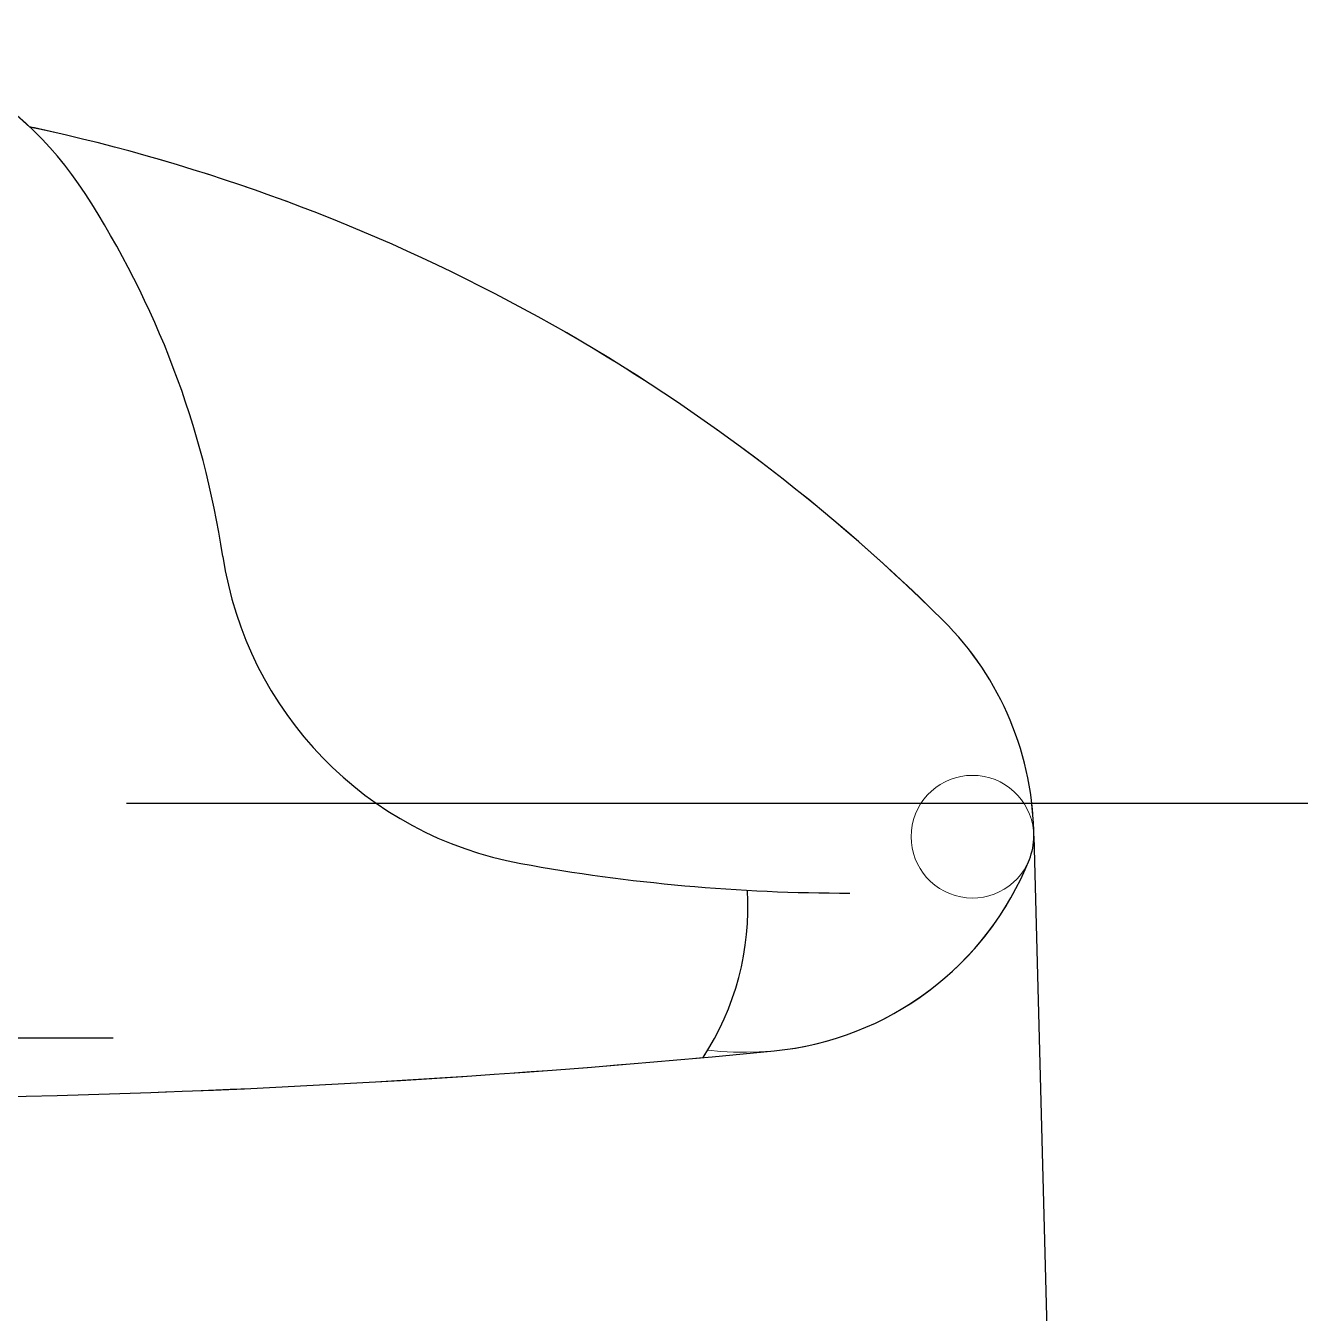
# Model space of a CAD drawing. Header units: millimetres. Extents: x 2148 to 2681, y 758 to 986.
# Drawn here: x 2428.5189 to 2428.6574, y 950.9155 to 951.0554 of the extents above; entities that cross this region are included whole.
import ezdxf

# ---------------------------------------------------------------- set-up
doc = ezdxf.new("R2010")
doc.units = ezdxf.units.MM
doc.linetypes.add('CENTER2', pattern=[28.575000000000003, 19.05, -3.175, 3.175, -3.175])
for name, color, linetype in [('0.1', 193, 'Continuous'), ('0.4', 121, 'Continuous'), ('S_GRID LINES', 252, 'Continuous')]:
    doc.layers.add(name, color=color, linetype=linetype)

msp = doc.modelspace()

# ---------------------------------------------------------------- linework, layer by layer
at = {"layer": '0.1'}
for p, q in [((2428.62846521798, 950.9673609011223, -1.230062155720924e-08), (2428.631733236155, 950.8454458934428, -1.230062155720924e-08)), ((2428.62846521798, 950.9673609011223, -1.230062155720924e-08), (2428.631733236155, 950.8454458934428, -1.230062155720924e-08)), ((2428.62846521798, 950.9673609011223, -1.230062155720924e-08), (2428.631733236155, 950.8454458934428, -1.230062155720924e-08)), ((2428.62846521798, 950.9673609011223, -1.230062155720924e-08), (2428.631733236155, 950.8454458934428, -1.230062155720924e-08)), ((2428.62846521798, 950.9673609011223, -1.230062155720924e-08), (2428.631733236155, 950.8454458934428, -1.230062155720924e-08)), ((2428.62846521798, 950.9673609011223, -1.230062155720924e-08), (2428.631733236155, 950.8454458934428, -1.230062155720924e-08)), ((2428.62846521798, 950.9673609011223, -1.230062155720924e-08), (2428.631733236155, 950.8454458934428, -1.230062155720924e-08)), ((2428.62846521798, 950.9673609011223, -1.230062155720924e-08), (2428.631733236155, 950.8454458934428, -1.230062155720924e-08)), ((2428.62846521798, 950.9673609011223, -1.230062155720924e-08), (2428.631733236155, 950.8454458934428, -1.230062155720924e-08)), ((2428.62846521798, 950.9673609011223, -1.230062155720924e-08), (2428.631733236155, 950.8454458934428, -1.230062155720924e-08)), ((2428.455473725164, 950.9454456434322, -1.230062155720924e-08), (2428.528405726367, 950.9454456434322, -1.230062155720924e-08)), ((2428.455473725164, 950.9454456434322, -1.230062155720924e-08), (2428.528405726367, 950.9454456434322, -1.230062155720924e-08)), ((2428.455473725164, 950.9454456434322, -1.230062155720924e-08), (2428.528405726367, 950.9454456434322, -1.230062155720924e-08)), ((2428.455473725164, 950.9454456434322, -1.230062155720924e-08), (2428.528405726367, 950.9454456434322, -1.230062155720924e-08)), ((2428.455473725164, 950.9454456434322, -1.230062155720924e-08), (2428.528405726367, 950.9454456434322, -1.230062155720924e-08)), ((2428.455473725164, 950.9454456434322, -1.230062155720924e-08), (2428.528405726367, 950.9454456434322, -1.230062155720924e-08)), ((2428.455473725164, 950.9454456434322, -1.230062155720924e-08), (2428.528405726367, 950.9454456434322, -1.230062155720924e-08)), ((2428.455473725164, 950.9454456434322, -1.230062155720924e-08), (2428.528405726367, 950.9454456434322, -1.230062155720924e-08)), ((2428.455473725164, 950.9454456434322, -1.230062155720924e-08), (2428.528405726367, 950.9454456434322, -1.230062155720924e-08)), ((2428.455473725164, 950.9454456434322, -1.230062155720924e-08), (2428.528405726367, 950.9454456434322, -1.230062155720924e-08))]:
    msp.add_line(p, q, dxfattribs=at)
for centre, radius, start, end in [((2428.491799529909, 951.0154454684233, -1.230062155720924e-08), 0.039999899999, 32.95790810857712, 147.0420918914229), ((2428.491799529909, 951.0154454684233, -1.230062155720924e-08), 0.039999899999, 32.95790810857712, 147.0420918914229), ((2428.491799529909, 951.0154454684233, -1.230062155720924e-08), 0.039999899999, 32.95790810857712, 147.0420918914229), ((2428.491799529909, 951.0154454684233, -1.230062155720924e-08), 0.039999899999, 32.95790810857712, 147.0420918914229), ((2428.491799529909, 951.0154454684233, -1.230062155720924e-08), 0.039999899999, 32.95790810857712, 147.0420918914229), ((2428.491799529909, 951.0154454684233, -1.230062155720924e-08), 0.039999899999, 32.95790810857712, 147.0420918914229), ((2428.491799529909, 951.0154454684233, -1.230062155720924e-08), 0.039999899999, 32.95790810857712, 147.0420918914229), ((2428.491799529909, 951.0154454684233, -1.230062155720924e-08), 0.039999899999, 32.95790810857712, 147.0420918914229), ((2428.491799529909, 951.0154454684233, -1.230062155720924e-08), 0.039999899999, 32.95790810857712, 147.0420918914229), ((2428.491799529909, 951.0154454684233, -1.230062155720924e-08), 0.039999899999, 32.95790810857712, 147.0420918914229), ((2428.491799529909, 950.9139865818432, -1.230062155720924e-08), 0.1333329999966708, 77.85706656655718, 78.07353436367852), ((2428.491799529909, 950.9139865818432, -1.230062155720924e-08), 0.1333329999966708, 77.85706656655718, 78.07353436367852), ((2428.491799529909, 950.9139865818432, -1.230062155720924e-08), 0.1333329999966708, 77.85706656655718, 78.07353436367852), ((2428.491799529909, 950.9139865818432, -1.230062155720924e-08), 0.1333329999966708, 77.85706656655718, 78.07353436367852), ((2428.491799529909, 950.9139865818432, -1.230062155720924e-08), 0.1333329999966708, 77.85706656655718, 78.07353436367852), ((2428.491799529909, 950.9139865818432, -1.230062155720924e-08), 0.1333329999966708, 77.85706656655718, 78.07353436367852), ((2428.491799529909, 950.9139865818432, -1.230062155720924e-08), 0.1333329999966708, 77.85706656655718, 78.07353436367852), ((2428.491799529909, 950.9139865818432, -1.230062155720924e-08), 0.1333329999966708, 77.85706656655718, 78.07353436367852), ((2428.491799529909, 950.9139865818432, -1.230062155720924e-08), 0.1333329999966708, 77.85706656655718, 78.07353436367852), ((2428.491799529909, 950.9139865818432, -1.230062155720924e-08), 0.1333329999966708, 77.85706656655718, 78.07353436367852), ((2428.477776152552, 950.8488116855441, -1.230062155720924e-08), 0.199999499995, 45.23985393808178, 77.85706656655718), ((2428.477776152552, 950.8488116855441, -1.230062155720924e-08), 0.199999499995, 45.23985393808178, 77.85706656655718), ((2428.477776152552, 950.8488116855441, -1.230062155720924e-08), 0.199999499995, 45.23985393808178, 77.85706656655718), ((2428.477776152552, 950.8488116855441, -1.230062155720924e-08), 0.199999499995, 45.23985393808178, 77.85706656655718), ((2428.477776152552, 950.8488116855441, -1.230062155720924e-08), 0.199999499995, 45.23985393808178, 77.85706656655718), ((2428.477776152552, 950.8488116855441, -1.230062155720924e-08), 0.199999499995, 45.23985393808178, 77.85706656655718), ((2428.477776152552, 950.8488116855441, -1.230062155720924e-08), 0.199999499995, 45.23985393808178, 77.85706656655718), ((2428.477776152552, 950.8488116855441, -1.230062155720924e-08), 0.199999499995, 45.23985393808178, 77.85706656655718), ((2428.477776152552, 950.8488116855441, -1.230062155720924e-08), 0.199999499995, 45.23985393808178, 77.85706656655718), ((2428.477776152552, 950.8488116855441, -1.230062155720924e-08), 0.199999499995, 45.23985393808178, 77.85706656655718), ((2428.44145542839, 950.98280418411, -1.230062155720924e-08), 0.09999974999749998, 8.609896416662309, 32.95790810857712), ((2428.44145542839, 950.98280418411, -1.230062155720924e-08), 0.09999974999749998, 8.609896416662309, 32.95790810857712), ((2428.44145542839, 950.98280418411, -1.230062155720924e-08), 0.09999974999749998, 8.609896416662309, 32.95790810857712), ((2428.44145542839, 950.98280418411, -1.230062155720924e-08), 0.09999974999749998, 8.609896416662309, 32.95790810857712), ((2428.44145542839, 950.98280418411, -1.230062155720924e-08), 0.09999974999749998, 8.609896416662309, 32.95790810857712), ((2428.44145542839, 950.98280418411, -1.230062155720924e-08), 0.09999974999749998, 8.609896416662309, 32.95790810857712), ((2428.44145542839, 950.98280418411, -1.230062155720924e-08), 0.09999974999749998, 8.609896416662309, 32.95790810857712), ((2428.44145542839, 950.98280418411, -1.230062155720924e-08), 0.09999974999749998, 8.609896416662309, 32.95790810857712), ((2428.44145542839, 950.98280418411, -1.230062155720924e-08), 0.09999974999749998, 8.609896416662309, 32.95790810857712), ((2428.44145542839, 950.98280418411, -1.230062155720924e-08), 0.09999974999749998, 8.609896416662309, 32.95790810857712), ((2428.579877357615, 951.0037629891302, -1.230062155720924e-08), 0.039999899999, 188.6098964166623, 259.7071829857526), ((2428.579877357615, 951.0037629891302, -1.230062155720924e-08), 0.039999899999, 188.6098964166623, 259.7071829857526), ((2428.579877357615, 951.0037629891302, -1.230062155720924e-08), 0.039999899999, 188.6098964166623, 259.7071829857526), ((2428.579877357615, 951.0037629891302, -1.230062155720924e-08), 0.039999899999, 188.6098964166623, 259.7071829857526), ((2428.579877357615, 951.0037629891302, -1.230062155720924e-08), 0.039999899999, 188.6098964166623, 259.7071829857526), ((2428.579877357615, 951.0037629891302, -1.230062155720924e-08), 0.039999899999, 188.6098964166623, 259.7071829857526), ((2428.579877357615, 951.0037629891302, -1.230062155720924e-08), 0.039999899999, 188.6098964166623, 259.7071829857526), ((2428.579877357615, 951.0037629891302, -1.230062155720924e-08), 0.039999899999, 188.6098964166623, 259.7071829857526), ((2428.579877357615, 951.0037629891302, -1.230062155720924e-08), 0.039999899999, 188.6098964166623, 259.7071829857526), ((2428.579877357615, 951.0037629891302, -1.230062155720924e-08), 0.039999899999, 188.6098964166623, 259.7071829857526), ((2428.595132604916, 950.9671548390178, -1.230062155720924e-08), 0.03333324999916667, 0, 45.23985393808178), ((2428.595132604916, 950.9671548390178, -1.230062155720924e-08), 0.03333324999916667, 0, 45.23985393808178), ((2428.595132604916, 950.9671548390178, -1.230062155720924e-08), 0.03333324999916667, 0, 45.23985393808178), ((2428.595132604916, 950.9671548390178, -1.230062155720924e-08), 0.03333324999916667, 0, 45.23985393808178), ((2428.595132604916, 950.9671548390178, -1.230062155720924e-08), 0.03333324999916667, 0, 45.23985393808178), ((2428.595132604916, 950.9671548390178, -1.230062155720924e-08), 0.03333324999916667, 0, 45.23985393808178), ((2428.595132604916, 950.9671548390178, -1.230062155720924e-08), 0.03333324999916667, 0, 45.23985393808178), ((2428.595132604916, 950.9671548390178, -1.230062155720924e-08), 0.03333324999916667, 0, 45.23985393808178), ((2428.595132604916, 950.9671548390178, -1.230062155720924e-08), 0.03333324999916667, 0, 45.23985393808178), ((2428.595132604916, 950.9671548390178, -1.230062155720924e-08), 0.03333324999916667, 0, 45.23985393808178), ((2428.621798695362, 950.9673196887014, -1.230062155720924e-08), 0.006666649999833333, 338.2052513048289, 0.354197793494973), ((2428.621798695362, 950.9673196887014, -1.230062155720924e-08), 0.006666649999833333, 338.2052513048289, 0.354197793494973), ((2428.621798695362, 950.9673196887014, -1.230062155720924e-08), 0.006666649999833333, 338.2052513048289, 0.354197793494973), ((2428.621798695362, 950.9673196887014, -1.230062155720924e-08), 0.006666649999833333, 338.2052513048289, 0.354197793494973), ((2428.621798695362, 950.9673196887014, -1.230062155720924e-08), 0.006666649999833333, 338.2052513048289, 0.354197793494973), ((2428.621798695362, 950.9673196887014, -1.230062155720924e-08), 0.006666649999833333, 338.2052513048289, 0.354197793494973), ((2428.621798695362, 950.9673196887014, -1.230062155720924e-08), 0.006666649999833333, 338.2052513048289, 0.354197793494973), ((2428.621798695362, 950.9673196887014, -1.230062155720924e-08), 0.006666649999833333, 338.2052513048289, 0.354197793494973), ((2428.621798695362, 950.9673196887014, -1.230062155720924e-08), 0.006666649999833333, 338.2052513048289, 0.354197793494973), ((2428.621798695362, 950.9673196887014, -1.230062155720924e-08), 0.006666649999833333, 338.2052513048289, 0.354197793494973), ((2428.608465904913, 951.1611877869288, -1.230062155720924e-08), 0.199999499995, 259.7071829857526, 270), ((2428.608465904913, 951.1611877869288, -1.230062155720924e-08), 0.199999499995, 259.7071829857526, 270), ((2428.608465904913, 951.1611877869288, -1.230062155720924e-08), 0.199999499995, 259.7071829857526, 270), ((2428.608465904913, 951.1611877869288, -1.230062155720924e-08), 0.199999499995, 259.7071829857526, 270), ((2428.608465904913, 951.1611877869288, -1.230062155720924e-08), 0.199999499995, 259.7071829857526, 270), ((2428.608465904913, 951.1611877869288, -1.230062155720924e-08), 0.199999499995, 259.7071829857526, 270), ((2428.608465904913, 951.1611877869288, -1.230062155720924e-08), 0.199999499995, 259.7071829857526, 270), ((2428.608465904913, 951.1611877869288, -1.230062155720924e-08), 0.199999499995, 259.7071829857526, 270), ((2428.608465904913, 951.1611877869288, -1.230062155720924e-08), 0.199999499995, 259.7071829857526, 270), ((2428.608465904913, 951.1611877869288, -1.230062155720924e-08), 0.199999499995, 259.7071829857526, 270), ((2428.597038227676, 950.9772205368935, -1.230062155720924e-08), 0.03333324999916667, 275.5579196270638, 338.2052513048289), ((2428.597038227676, 950.9772205368935, -1.230062155720924e-08), 0.03333324999916667, 275.5579196270638, 338.2052513048289), ((2428.597038227676, 950.9772205368935, -1.230062155720924e-08), 0.03333324999916667, 275.5579196270638, 338.2052513048289), ((2428.597038227676, 950.9772205368935, -1.230062155720924e-08), 0.03333324999916667, 275.5579196270638, 338.2052513048289), ((2428.597038227676, 950.9772205368935, -1.230062155720924e-08), 0.03333324999916667, 275.5579196270638, 338.2052513048289), ((2428.597038227676, 950.9772205368935, -1.230062155720924e-08), 0.03333324999916667, 275.5579196270638, 338.2052513048289), ((2428.597038227676, 950.9772205368935, -1.230062155720924e-08), 0.03333324999916667, 275.5579196270638, 338.2052513048289), ((2428.597038227676, 950.9772205368935, -1.230062155720924e-08), 0.03333324999916667, 275.5579196270638, 338.2052513048289), ((2428.597038227676, 950.9772205368935, -1.230062155720924e-08), 0.03333324999916667, 275.5579196270638, 338.2052513048289), ((2428.597038227676, 950.9772205368935, -1.230062155720924e-08), 0.03333324999916667, 275.5579196270638, 338.2052513048289), ((2428.567406354477, 950.9597177746181, -1.230062155720924e-08), 0.02999992499925, 326.8616794757604, 3.400537915627815), ((2428.567406354477, 950.9597177746181, -1.230062155720924e-08), 0.02999992499925, 326.8616794757604, 3.400537915627815), ((2428.567406354477, 950.9597177746181, -1.230062155720924e-08), 0.02999992499925, 326.8616794757604, 3.400537915627815), ((2428.567406354477, 950.9597177746181, -1.230062155720924e-08), 0.02999992499925, 326.8616794757604, 3.400537915627815), ((2428.567406354477, 950.9597177746181, -1.230062155720924e-08), 0.02999992499925, 326.8616794757604, 3.400537915627815), ((2428.567406354477, 950.9597177746181, -1.230062155720924e-08), 0.02999992499925, 326.8616794757604, 3.400537915627815), ((2428.567406354477, 950.9597177746181, -1.230062155720924e-08), 0.02999992499925, 326.8616794757604, 3.400537915627815), ((2428.567406354477, 950.9597177746181, -1.230062155720924e-08), 0.02999992499925, 326.8616794757604, 3.400537915627815), ((2428.567406354477, 950.9597177746181, -1.230062155720924e-08), 0.02999992499925, 326.8616794757604, 3.400537915627815), ((2428.567406354477, 950.9597177746181, -1.230062155720924e-08), 0.02999992499925, 326.8616794757604, 3.400537915627815), ((2428.491799529909, 952.0587058625532, -1.230062155720924e-08), 1.119926869123744, 264.4420803729362, 275.5579196270638), ((2428.491799529909, 952.0587058625532, -1.230062155720924e-08), 1.119926869123744, 264.4420803729362, 275.5579196270638), ((2428.491799529909, 952.0587058625532, -1.230062155720924e-08), 1.119926869123744, 264.4420803729362, 275.5579196270638), ((2428.491799529909, 952.0587058625532, -1.230062155720924e-08), 1.119926869123744, 264.4420803729362, 275.5579196270638), ((2428.491799529909, 952.0587058625532, -1.230062155720924e-08), 1.119926869123744, 264.4420803729362, 275.5579196270638), ((2428.491799529909, 952.0587058625532, -1.230062155720924e-08), 1.119926869123744, 264.4420803729362, 275.5579196270638), ((2428.491799529909, 952.0587058625532, -1.230062155720924e-08), 1.119926869123744, 264.4420803729362, 275.5579196270638), ((2428.491799529909, 952.0587058625532, -1.230062155720924e-08), 1.119926869123744, 264.4420803729362, 275.5579196270638), ((2428.491799529909, 952.0587058625532, -1.230062155720924e-08), 1.119926869123744, 264.4420803729362, 275.5579196270638), ((2428.491799529909, 952.0587058625532, -1.230062155720924e-08), 1.119926869123744, 264.4420803729362, 275.5579196270638)]:
    msp.add_arc(centre, radius, start, end, dxfattribs=at)
at = {"layer": '0.4', "color": 193, "lineweight": 0, "ltscale": 0.5}
msp.add_line((2428.62846521798, 950.9673609011223, -1.230062155720924e-08), (2428.631733236155, 950.8454458934428, -1.230062155720924e-08), dxfattribs=at)
msp.add_line((2428.62846521798, 950.9673609011223, -1.230062155720924e-08), (2428.631733236155, 950.8454458934428, -1.230062155720924e-08), dxfattribs=at)
msp.add_line((2428.62846521798, 950.9673609011223, -1.230062155720924e-08), (2428.631733236155, 950.8454458934428, -1.230062155720924e-08), dxfattribs=at)
msp.add_line((2428.62846521798, 950.9673609011223, -1.230062155720924e-08), (2428.631733236155, 950.8454458934428, -1.230062155720924e-08), dxfattribs=at)
msp.add_line((2428.62846521798, 950.9673609011223, -1.230062155720924e-08), (2428.631733236155, 950.8454458934428, -1.230062155720924e-08), dxfattribs=at)
msp.add_line((2428.62846521798, 950.9673609011223, -1.230062155720924e-08), (2428.631733236155, 950.8454458934428, -1.230062155720924e-08), dxfattribs=at)
msp.add_line((2428.62846521798, 950.9673609011223, -1.230062155720924e-08), (2428.631733236155, 950.8454458934428, -1.230062155720924e-08), dxfattribs=at)
msp.add_line((2428.62846521798, 950.9673609011223, -1.230062155720924e-08), (2428.631733236155, 950.8454458934428, -1.230062155720924e-08), dxfattribs=at)
msp.add_line((2428.62846521798, 950.9673609011223, -1.230062155720924e-08), (2428.631733236155, 950.8454458934428, -1.230062155720924e-08), dxfattribs=at)
msp.add_line((2428.62846521798, 950.9673609011223, -1.230062155720924e-08), (2428.631733236155, 950.8454458934428, -1.230062155720924e-08), dxfattribs=at)
for centre, radius, start, end in [((2428.491799529909, 951.0154454684233, -1.230062155720924e-08), 0.03999989999900344, 46.46142057375373, 133.5385794262463), ((2428.491799529909, 951.0154454684233, -1.230062155720924e-08), 0.03999989999900344, 46.46142057375373, 133.5385794262463), ((2428.491799529909, 951.0154454684233, -1.230062155720924e-08), 0.03999989999900344, 46.46142057375373, 133.5385794262463), ((2428.491799529909, 951.0154454684233, -1.230062155720924e-08), 0.03999989999900344, 46.46142057375373, 133.5385794262463), ((2428.491799529909, 951.0154454684233, -1.230062155720924e-08), 0.03999989999900344, 46.46142057375373, 133.5385794262463), ((2428.491799529909, 951.0154454684233, -1.230062155720924e-08), 0.03999989999900344, 46.46142057375373, 133.5385794262463), ((2428.491799529909, 951.0154454684233, -1.230062155720924e-08), 0.03999989999900344, 46.46142057375373, 133.5385794262463), ((2428.491799529909, 951.0154454684233, -1.230062155720924e-08), 0.03999989999900344, 46.46142057375373, 133.5385794262463), ((2428.491799529909, 951.0154454684233, -1.230062155720924e-08), 0.03999989999900344, 46.46142057375373, 133.5385794262463), ((2428.491799529909, 951.0154454684233, -1.230062155720924e-08), 0.03999989999900344, 46.46142057375373, 133.5385794262463), ((2428.477776152552, 950.8488116855441, -1.230062155720924e-08), 0.1999994999949851, 45.23985393808178, 78.00152652352564), ((2428.477776152552, 950.8488116855441, -1.230062155720924e-08), 0.1999994999949851, 45.23985393808178, 78.00152652352564), ((2428.477776152552, 950.8488116855441, -1.230062155720924e-08), 0.1999994999949851, 45.23985393808178, 78.00152652352564), ((2428.477776152552, 950.8488116855441, -1.230062155720924e-08), 0.1999994999949851, 45.23985393808178, 78.00152652352564), ((2428.477776152552, 950.8488116855441, -1.230062155720924e-08), 0.1999994999949851, 45.23985393808178, 78.00152652352564), ((2428.477776152552, 950.8488116855441, -1.230062155720924e-08), 0.1999994999949851, 45.23985393808178, 78.00152652352564), ((2428.477776152552, 950.8488116855441, -1.230062155720924e-08), 0.1999994999949851, 45.23985393808178, 78.00152652352564), ((2428.477776152552, 950.8488116855441, -1.230062155720924e-08), 0.1999994999949851, 45.23985393808178, 78.00152652352564), ((2428.477776152552, 950.8488116855441, -1.230062155720924e-08), 0.1999994999949851, 45.23985393808178, 78.00152652352564), ((2428.477776152552, 950.8488116855441, -1.230062155720924e-08), 0.1999994999949851, 45.23985393808178, 78.00152652352564), ((2428.595132604916, 950.9671548390178, -1.230062155720924e-08), 0.03333324999917909, 0.354197793494973, 45.23985393808178), ((2428.595132604916, 950.9671548390178, -1.230062155720924e-08), 0.03333324999917909, 0.354197793494973, 45.23985393808178), ((2428.595132604916, 950.9671548390178, -1.230062155720924e-08), 0.03333324999917909, 0.354197793494973, 45.23985393808178), ((2428.595132604916, 950.9671548390178, -1.230062155720924e-08), 0.03333324999917909, 0.354197793494973, 45.23985393808178), ((2428.595132604916, 950.9671548390178, -1.230062155720924e-08), 0.03333324999917909, 0.354197793494973, 45.23985393808178), ((2428.595132604916, 950.9671548390178, -1.230062155720924e-08), 0.03333324999917909, 0.354197793494973, 45.23985393808178), ((2428.595132604916, 950.9671548390178, -1.230062155720924e-08), 0.03333324999917909, 0.354197793494973, 45.23985393808178), ((2428.595132604916, 950.9671548390178, -1.230062155720924e-08), 0.03333324999917909, 0.354197793494973, 45.23985393808178), ((2428.595132604916, 950.9671548390178, -1.230062155720924e-08), 0.03333324999917909, 0.354197793494973, 45.23985393808178), ((2428.595132604916, 950.9671548390178, -1.230062155720924e-08), 0.03333324999917909, 0.354197793494973, 45.23985393808178), ((2428.621798695362, 950.9673196887014, -1.230062155720924e-08), 0.006666649999680729, 0, 338.2052513048289), ((2428.621798695362, 950.9673196887014, -1.230062155720924e-08), 0.006666649999680729, 0, 338.2052513048289), ((2428.621798695362, 950.9673196887014, -1.230062155720924e-08), 0.006666649999680729, 0, 338.2052513048289), ((2428.621798695362, 950.9673196887014, -1.230062155720924e-08), 0.006666649999680729, 0, 338.2052513048289), ((2428.621798695362, 950.9673196887014, -1.230062155720924e-08), 0.006666649999680729, 0, 338.2052513048289), ((2428.621798695362, 950.9673196887014, -1.230062155720924e-08), 0.006666649999680729, 0, 338.2052513048289), ((2428.621798695362, 950.9673196887014, -1.230062155720924e-08), 0.006666649999680729, 0, 338.2052513048289), ((2428.621798695362, 950.9673196887014, -1.230062155720924e-08), 0.006666649999680729, 0, 338.2052513048289), ((2428.621798695362, 950.9673196887014, -1.230062155720924e-08), 0.006666649999680729, 0, 338.2052513048289), ((2428.621798695362, 950.9673196887014, -1.230062155720924e-08), 0.006666649999680729, 0, 338.2052513048289), ((2428.621798695362, 950.9673196887014, -1.230062155720924e-08), 0.006666649999680728, 338.2052513048289, 0), ((2428.621798695362, 950.9673196887014, -1.230062155720924e-08), 0.006666649999680728, 338.2052513048289, 0), ((2428.621798695362, 950.9673196887014, -1.230062155720924e-08), 0.006666649999680728, 338.2052513048289, 0), ((2428.621798695362, 950.9673196887014, -1.230062155720924e-08), 0.006666649999680728, 338.2052513048289, 0), ((2428.621798695362, 950.9673196887014, -1.230062155720924e-08), 0.006666649999680728, 338.2052513048289, 0), ((2428.621798695362, 950.9673196887014, -1.230062155720924e-08), 0.006666649999680728, 338.2052513048289, 0), ((2428.621798695362, 950.9673196887014, -1.230062155720924e-08), 0.006666649999680728, 338.2052513048289, 0), ((2428.621798695362, 950.9673196887014, -1.230062155720924e-08), 0.006666649999680728, 338.2052513048289, 0), ((2428.621798695362, 950.9673196887014, -1.230062155720924e-08), 0.006666649999680728, 338.2052513048289, 0), ((2428.621798695362, 950.9673196887014, -1.230062155720924e-08), 0.006666649999680728, 338.2052513048289, 0), ((2428.597038227676, 950.9772205368935, -1.230062155720924e-08), 0.03333324999916452, 263.1068237185328, 338.2052513048289), ((2428.597038227676, 950.9772205368935, -1.230062155720924e-08), 0.03333324999916452, 263.1068237185328, 338.2052513048289), ((2428.597038227676, 950.9772205368935, -1.230062155720924e-08), 0.03333324999916452, 263.1068237185328, 338.2052513048289), ((2428.597038227676, 950.9772205368935, -1.230062155720924e-08), 0.03333324999916452, 263.1068237185328, 338.2052513048289), ((2428.597038227676, 950.9772205368935, -1.230062155720924e-08), 0.03333324999916452, 263.1068237185328, 338.2052513048289), ((2428.597038227676, 950.9772205368935, -1.230062155720924e-08), 0.03333324999916452, 263.1068237185328, 338.2052513048289), ((2428.597038227676, 950.9772205368935, -1.230062155720924e-08), 0.03333324999916452, 263.1068237185328, 338.2052513048289), ((2428.597038227676, 950.9772205368935, -1.230062155720924e-08), 0.03333324999916452, 263.1068237185328, 338.2052513048289), ((2428.597038227676, 950.9772205368935, -1.230062155720924e-08), 0.03333324999916452, 263.1068237185328, 338.2052513048289), ((2428.597038227676, 950.9772205368935, -1.230062155720924e-08), 0.03333324999916452, 263.1068237185328, 338.2052513048289), ((2428.597038227676, 950.9772205368935, -1.230062155720924e-08), 0.03333324999916452, 275.5579196270638, 338.2052513048289), ((2428.597038227676, 950.9772205368935, -1.230062155720924e-08), 0.03333324999916452, 275.5579196270638, 338.2052513048289), ((2428.597038227676, 950.9772205368935, -1.230062155720924e-08), 0.03333324999916452, 275.5579196270638, 338.2052513048289), ((2428.597038227676, 950.9772205368935, -1.230062155720924e-08), 0.03333324999916452, 275.5579196270638, 338.2052513048289), ((2428.597038227676, 950.9772205368935, -1.230062155720924e-08), 0.03333324999916452, 275.5579196270638, 338.2052513048289), ((2428.597038227676, 950.9772205368935, -1.230062155720924e-08), 0.03333324999916452, 275.5579196270638, 338.2052513048289), ((2428.597038227676, 950.9772205368935, -1.230062155720924e-08), 0.03333324999916452, 275.5579196270638, 338.2052513048289), ((2428.597038227676, 950.9772205368935, -1.230062155720924e-08), 0.03333324999916452, 275.5579196270638, 338.2052513048289), ((2428.597038227676, 950.9772205368935, -1.230062155720924e-08), 0.03333324999916452, 275.5579196270638, 338.2052513048289), ((2428.597038227676, 950.9772205368935, -1.230062155720924e-08), 0.03333324999916452, 275.5579196270638, 338.2052513048289), ((2428.491799529909, 952.0587058625532, -1.230062155720924e-08), 1.119926869123687, 264.4420803729362, 275.5579196270638), ((2428.491799529909, 952.0587058625532, -1.230062155720924e-08), 1.119926869123687, 264.4420803729362, 275.5579196270638), ((2428.491799529909, 952.0587058625532, -1.230062155720924e-08), 1.119926869123687, 264.4420803729362, 275.5579196270638), ((2428.491799529909, 952.0587058625532, -1.230062155720924e-08), 1.119926869123687, 264.4420803729362, 275.5579196270638), ((2428.491799529909, 952.0587058625532, -1.230062155720924e-08), 1.119926869123687, 264.4420803729362, 275.5579196270638), ((2428.491799529909, 952.0587058625532, -1.230062155720924e-08), 1.119926869123687, 264.4420803729362, 275.5579196270638), ((2428.491799529909, 952.0587058625532, -1.230062155720924e-08), 1.119926869123687, 264.4420803729362, 275.5579196270638), ((2428.491799529909, 952.0587058625532, -1.230062155720924e-08), 1.119926869123687, 264.4420803729362, 275.5579196270638), ((2428.491799529909, 952.0587058625532, -1.230062155720924e-08), 1.119926869123687, 264.4420803729362, 275.5579196270638), ((2428.491799529909, 952.0587058625532, -1.230062155720924e-08), 1.119926869123687, 264.4420803729362, 275.5579196270638), ((2428.491799529909, 952.0587058625532, -1.230062155720924e-08), 1.119926869123687, 271.3249284373434, 275.1602137711159), ((2428.491799529909, 952.0587058625532, -1.230062155720924e-08), 1.119926869123687, 271.3249284373434, 275.1602137711159), ((2428.491799529909, 952.0587058625532, -1.230062155720924e-08), 1.119926869123687, 271.3249284373434, 275.1602137711159), ((2428.491799529909, 952.0587058625532, -1.230062155720924e-08), 1.119926869123687, 271.3249284373434, 275.1602137711159), ((2428.491799529909, 952.0587058625532, -1.230062155720924e-08), 1.119926869123687, 271.3249284373434, 275.1602137711159), ((2428.491799529909, 952.0587058625532, -1.230062155720924e-08), 1.119926869123687, 271.3249284373434, 275.1602137711159), ((2428.491799529909, 952.0587058625532, -1.230062155720924e-08), 1.119926869123687, 271.3249284373434, 275.1602137711159), ((2428.491799529909, 952.0587058625532, -1.230062155720924e-08), 1.119926869123687, 271.3249284373434, 275.1602137711159), ((2428.491799529909, 952.0587058625532, -1.230062155720924e-08), 1.119926869123687, 271.3249284373434, 275.1602137711159), ((2428.491799529909, 952.0587058625532, -1.230062155720924e-08), 1.119926869123687, 271.3249284373434, 275.1602137711159), ((2428.567406354477, 950.9597177746181, -1.230062155720924e-08), 0.02999992499928291, 326.8616794757604, 328.6910394296015), ((2428.567406354477, 950.9597177746181, -1.230062155720924e-08), 0.02999992499928291, 326.8616794757604, 328.6910394296015), ((2428.567406354477, 950.9597177746181, -1.230062155720924e-08), 0.02999992499928291, 326.8616794757604, 328.6910394296015), ((2428.567406354477, 950.9597177746181, -1.230062155720924e-08), 0.02999992499928291, 326.8616794757604, 328.6910394296015), ((2428.567406354477, 950.9597177746181, -1.230062155720924e-08), 0.02999992499928291, 326.8616794757604, 328.6910394296015), ((2428.567406354477, 950.9597177746181, -1.230062155720924e-08), 0.02999992499928291, 326.8616794757604, 328.6910394296015), ((2428.567406354477, 950.9597177746181, -1.230062155720924e-08), 0.02999992499928291, 326.8616794757604, 328.6910394296015), ((2428.567406354477, 950.9597177746181, -1.230062155720924e-08), 0.02999992499928291, 326.8616794757604, 328.6910394296015), ((2428.567406354477, 950.9597177746181, -1.230062155720924e-08), 0.02999992499928291, 326.8616794757604, 328.6910394296015), ((2428.567406354477, 950.9597177746181, -1.230062155720924e-08), 0.02999992499928291, 326.8616794757604, 328.6910394296015)]:
    msp.add_arc(centre, radius, start, end, dxfattribs=at)
at = {"layer": 'S_GRID LINES', "linetype": 'CENTER2', "ltscale": 0.2}
msp.add_line((2455.199871747003, 950.9709358942235, -1.451589113619014e-09), (2392.551822900369, 950.9709358942235, -1.451589113619014e-09), dxfattribs=at)

doc.saveas('drawing.dxf')
